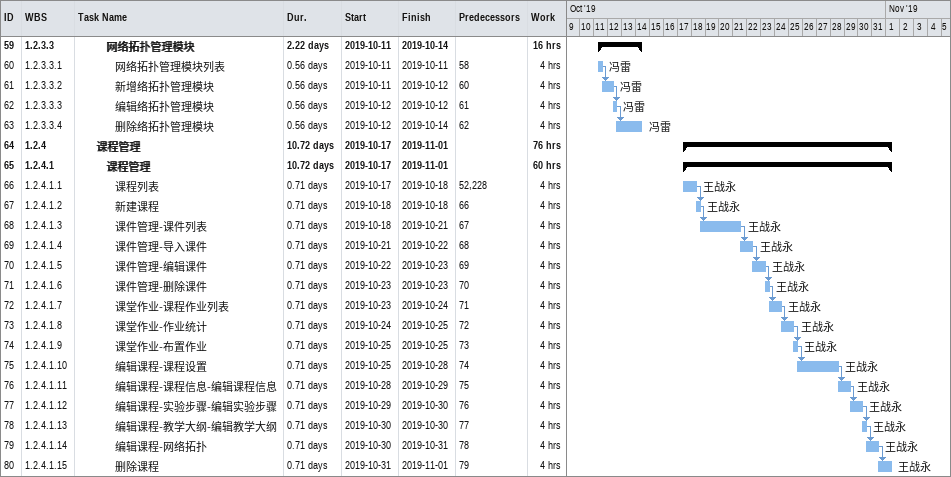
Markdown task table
| ID | WBS | Task | Duration | Start | Finish | Predecessors | Resources | Work (h) |
|---|---|---|---|---|---|---|---|---|
| 59 | 1.2.3.3 | **网络拓扑管理模块** | 2.22d | 2019-10-11 | 2019-10-14 |  |  | 16 |
| 60 | 1.2.3.3.1 | 网络拓扑管理模块列表 | 0.56d | 2019-10-11 | 2019-10-11 | 58 | 冯雷 | 4 |
| 61 | 1.2.3.3.2 | 新增络拓扑管理模块 | 0.56d | 2019-10-11 | 2019-10-12 | 60 | 冯雷 | 4 |
| 62 | 1.2.3.3.3 | 编辑络拓扑管理模块 | 0.56d | 2019-10-12 | 2019-10-12 | 61 | 冯雷 | 4 |
| 63 | 1.2.3.3.4 | 删除络拓扑管理模块 | 0.56d | 2019-10-12 | 2019-10-14 | 62 | 冯雷 | 4 |
| 64 | 1.2.4 | **课程管理** | 10.72d | 2019-10-17 | 2019-11-01 |  |  | 76 |
| 65 | 1.2.4.1 | **课程管理** | 10.72d | 2019-10-17 | 2019-11-01 |  |  | 60 |
| 66 | 1.2.4.1.1 | 课程列表 | 0.71d | 2019-10-17 | 2019-10-18 | 52, 228 | 王战永 | 4 |
| 67 | 1.2.4.1.2 | 新建课程 | 0.71d | 2019-10-18 | 2019-10-18 | 66 | 王战永 | 4 |
| 68 | 1.2.4.1.3 | 课件管理-课件列表 | 0.71d | 2019-10-18 | 2019-10-21 | 67 | 王战永 | 4 |
| 69 | 1.2.4.1.4 | 课件管理-导入课件 | 0.71d | 2019-10-21 | 2019-10-22 | 68 | 王战永 | 4 |
| 70 | 1.2.4.1.5 | 课件管理-编辑课件 | 0.71d | 2019-10-22 | 2019-10-23 | 69 | 王战永 | 4 |
| 71 | 1.2.4.1.6 | 课件管理-删除课件 | 0.71d | 2019-10-23 | 2019-10-23 | 70 | 王战永 | 4 |
| 72 | 1.2.4.1.7 | 课堂作业-课程作业列表 | 0.71d | 2019-10-23 | 2019-10-24 | 71 | 王战永 | 4 |
| 73 | 1.2.4.1.8 | 课堂作业-作业统计 | 0.71d | 2019-10-24 | 2019-10-25 | 72 | 王战永 | 4 |
| 74 | 1.2.4.1.9 | 课堂作业-布置作业 | 0.71d | 2019-10-25 | 2019-10-25 | 73 | 王战永 | 4 |
| 75 | 1.2.4.1.10 | 编辑课程-课程设置 | 0.71d | 2019-10-25 | 2019-10-28 | 74 | 王战永 | 4 |
| 76 | 1.2.4.1.11 | 编辑课程-课程信息-编辑课程信息 | 0.71d | 2019-10-28 | 2019-10-29 | 75 | 王战永 | 4 |
| 77 | 1.2.4.1.12 | 编辑课程-实验步骤-编辑实验步骤 | 0.71d | 2019-10-29 | 2019-10-30 | 76 | 王战永 | 4 |
| 78 | 1.2.4.1.13 | 编辑课程-教学大纲-编辑教学大纲 | 0.71d | 2019-10-30 | 2019-10-30 | 77 | 王战永 | 4 |
| 79 | 1.2.4.1.14 | 编辑课程-网络拓扑 | 0.71d | 2019-10-30 | 2019-10-31 | 78 | 王战永 | 4 |
| 80 | 1.2.4.1.15 | 删除课程 | 0.71d | 2019-10-31 | 2019-11-01 | 79 | 王战永 | 4 |
